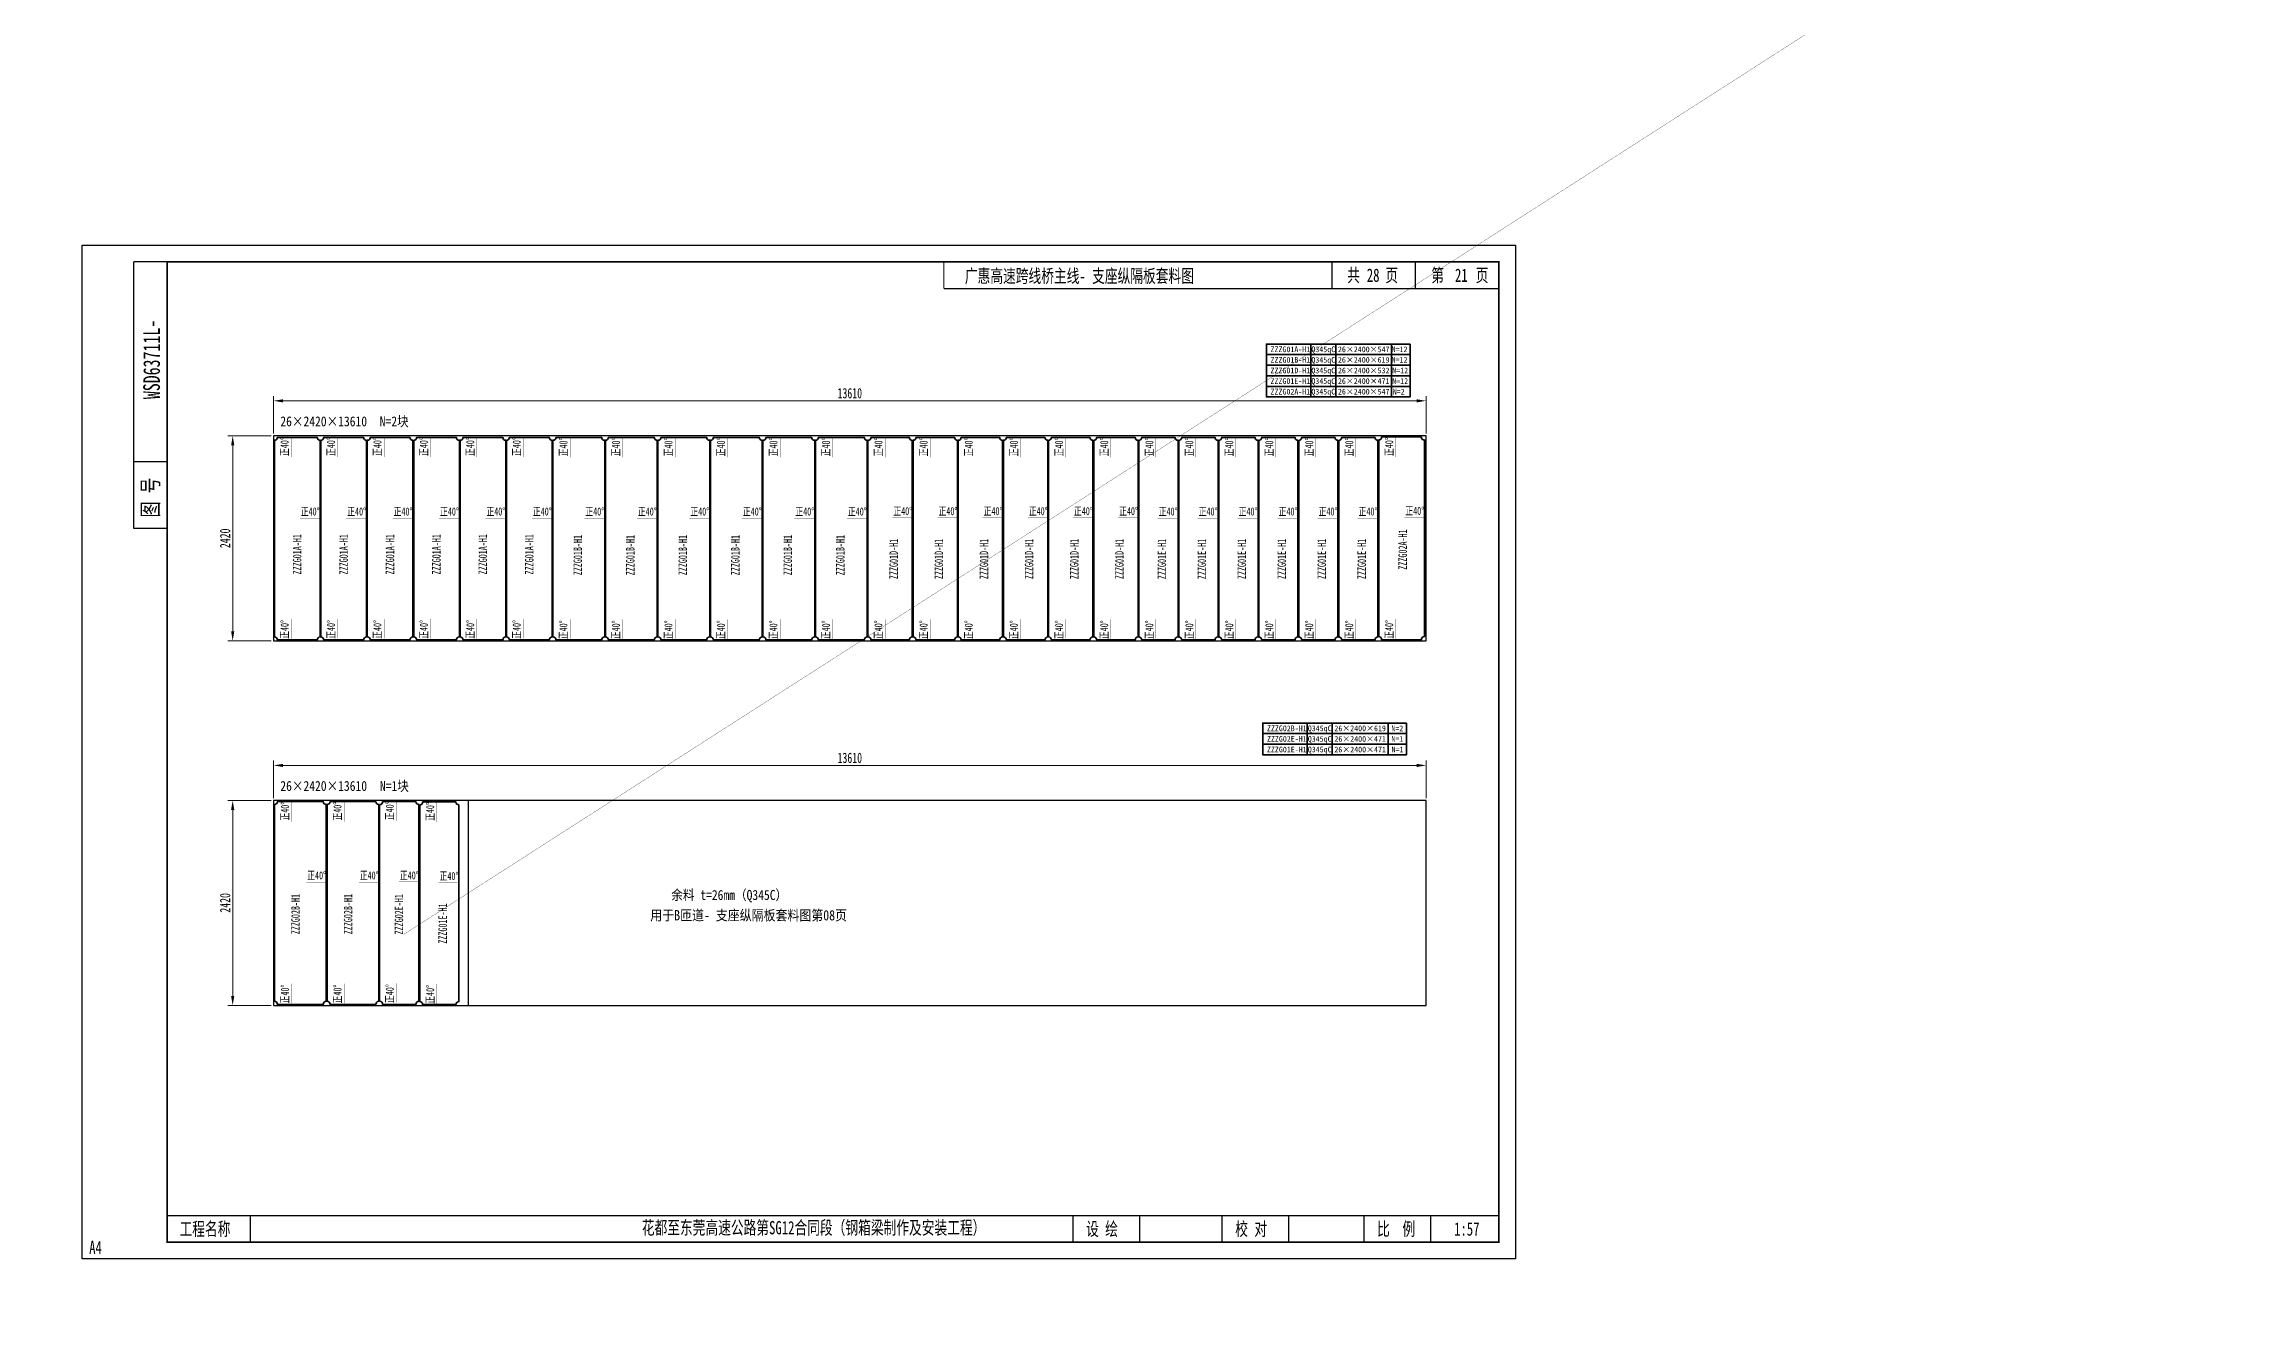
# Model space of a CAD drawing. Extents: x 1629247 to 2251351, y -601856 to -65897.
# Drawn here: x 1903366 to 1929325, y -370648 to -355771 of the extents above; entities that cross this region are included whole.
import ezdxf
from ezdxf.enums import TextEntityAlignment as Align

# ---------------------------------------------------------------- set-up
doc = ezdxf.new("R2010")
doc.units = 0
doc.header["$LTSCALE"] = 2
doc.header["$MEASUREMENT"] = 0
doc.header["$PDMODE"] = 35
doc.header["$PDSIZE"] = 50
doc.layers.get('0').update_dxf_attribs({"linetype": 'CONTINUOUS'})
doc.layers.get('Defpoints').update_dxf_attribs({"linetype": 'CONTINUOUS'})
doc.layers.add('1图框轮廓', color=7, linetype='CONTINUOUS', lineweight=35)
doc.layers.add('标注层', color=3, linetype='CONTINUOUS', lineweight=13)
doc.layers.add('A3', color=7, linetype='CONTINUOUS')
doc.styles.add('仿宋', font='仿宋_GB2312_1.ttf', dxfattribs={"width": 0.7})
doc.dimstyles.new('标准标注样式-45', dxfattribs={"dimscale": 45, "dimtxt": 2.7, "dimasz": 2.5, "dimexe": 1.25, "dimexo": 0.625, "dimtad": 1, "dimdec": 0, "dimdsep": 46, "dimtxsty": '仿宋', "dimcen": 2.5, "dimclrd": 3, "dimclre": 3, "dimclrt": 4, "dimazin": 0, "dimtfac": 1, "dimtdec": 0, "dimtmove": 0, "dimatfit": 3, "dimfxl": 1.25, "dimlwd": 13, "dimlwe": 13, "dimarcsym": 0})

# ---------------------------------------------------------------- blocks, each defined once
blk = doc.blocks.new('tukuangA4-')
at = {"layer": 'A3'}
for p, q in [((537, 7565), (537, 10327)), ((882, 10327), (537, 10327)), ((12951, 10051), (12951, 10327)), ((13814, 10051), (13814, 10327)), ((882, 8256), (537, 8256)), ((882, 7565), (537, 7565)), ((1745, 173), (1745, 449)), ((10266, 173), (10266, 449)), ((10957, 173), (10957, 449)), ((11811, 173), (11811, 449)), ((12502, 173), (12502, 449)), ((13280, 173), (13280, 449)), ((13971, 173), (13971, 449))]:
    blk.add_line(p, q, dxfattribs=at)
blk.add_lwpolyline([(14850, 10500), (14850, 0), (0, 0), (0, 10500)], close=True, dxfattribs=at)
for points, const_width in [([(882, 10327), (14677, 10327), (14677, 173), (882, 173), (882, 10327)], 17.3), ([(8927, 10051), (8927, 10327)], 13.8), ([(8927, 10051), (14677, 10051)], 13.8), ([(882, 449), (14677, 449)], 13.8)]:
    blk.add_lwpolyline(points, dxfattribs=dict(at, const_width=const_width))
at = {"layer": 'A3', "color": 7, "linetype": 'Continuous', "style": '仿宋', "width": 0.7}
for s, p in [('共    页', (13106, 10120)), ('第     页', (13977, 10120)), ('工程名称', (1009, 242)), ('花都至东莞高速公路第SG12合同段（钢箱梁制作及安装工程）', (5798, 255)), ('设 绘', (10401, 242)), ('校 对', (11946, 242)), ('比  例', (13415, 242))]:
    blk.add_text(s, height=138.1, dxfattribs=at).set_placement(p)
blk.add_text('WSD63711L-', height=172.6, rotation=90, dxfattribs=at).set_placement((806, 9316), align=Align.CENTER)
blk.add_text('图 号', height=172.6, rotation=90, dxfattribs=at).set_placement((793, 7681))
blk.add_text('A4', height=138.1, dxfattribs=at).set_placement((139, 50), align=Align.CENTER)
blk = doc.blocks.new('*D192')
at = {"color": 3, "lineweight": 13, "ltscale": 3}
for p, q in [((1906078, -360369), (1906078, -359928)), ((1919688, -360369), (1919688, -359928))]:
    blk.add_line(p, q, dxfattribs=at)
at = {"color": 3, "linetype": 'ByBlock', "lineweight": 13, "ltscale": 3}
blk.add_line((1919576, -359984), (1906191, -359984), dxfattribs=at)
at = {"color": 3, "ltscale": 3}
for points in [[(1906191, -359966), (1906191, -360003), (1906078, -359984)], [(1919576, -359966), (1919576, -360003), (1919688, -359984)]]:
    blk.add_solid(points, dxfattribs=at)
at = {"layer": 'Defpoints', "color": 0, "ltscale": 3}
for p in [(1906078, -359984), (1906078, -360398), (1919688, -360398)]:
    blk.add_point(p, dxfattribs=at)
at = {"color": 4, "ltscale": 3, "insert": (1912883, -359895), "char_height": 121.5, "attachment_point": 5, "style": '仿宋'}
blk.add_mtext('13610', dxfattribs=at)
blk = doc.blocks.new('*D193')
at = {"color": 3, "lineweight": 13, "ltscale": 3}
for p, q in [((1906050, -360398), (1905539, -360398)), ((1906050, -362818), (1905539, -362818))]:
    blk.add_line(p, q, dxfattribs=at)
at = {"color": 3, "linetype": 'ByBlock', "lineweight": 13, "ltscale": 3}
blk.add_line((1905595, -360510), (1905595, -362705), dxfattribs=at)
at = {"color": 3, "ltscale": 3}
for points in [[(1905576, -360510), (1905614, -360510), (1905595, -360398)], [(1905576, -362705), (1905614, -362705), (1905595, -362818)]]:
    blk.add_solid(points, dxfattribs=at)
at = {"layer": 'Defpoints', "color": 0, "ltscale": 3}
for p in [(1906078, -360398), (1905595, -362818), (1906078, -362818)]:
    blk.add_point(p, dxfattribs=at)
at = {"color": 4, "ltscale": 3, "insert": (1905506, -361608), "char_height": 121.5, "attachment_point": 5, "rotation": 90, "style": '仿宋'}
blk.add_mtext('2420', dxfattribs=at)
blk = doc.blocks.new('*D194')
at = {"color": 3, "lineweight": 13, "ltscale": 3}
for p, q in [((1906078, -364674), (1906078, -364233)), ((1919688, -364674), (1919688, -364233))]:
    blk.add_line(p, q, dxfattribs=at)
at = {"color": 3, "linetype": 'ByBlock', "lineweight": 13, "ltscale": 3}
blk.add_line((1919576, -364289), (1906191, -364289), dxfattribs=at)
at = {"color": 3, "ltscale": 3}
for points in [[(1906191, -364270), (1906191, -364308), (1906078, -364289)], [(1919576, -364270), (1919576, -364308), (1919688, -364289)]]:
    blk.add_solid(points, dxfattribs=at)
at = {"layer": 'Defpoints', "color": 0, "ltscale": 3}
for p in [(1906078, -364289), (1906078, -364702), (1919688, -364702)]:
    blk.add_point(p, dxfattribs=at)
at = {"color": 4, "ltscale": 3, "insert": (1912883, -364200), "char_height": 121.5, "attachment_point": 5, "style": '仿宋'}
blk.add_mtext('13610', dxfattribs=at)
blk = doc.blocks.new('*D195')
at = {"color": 3, "lineweight": 13, "ltscale": 3}
for p, q in [((1906050, -364702), (1905539, -364702)), ((1906050, -367122), (1905539, -367122))]:
    blk.add_line(p, q, dxfattribs=at)
at = {"color": 3, "linetype": 'ByBlock', "lineweight": 13, "ltscale": 3}
blk.add_line((1905595, -364815), (1905595, -367010), dxfattribs=at)
at = {"color": 3, "ltscale": 3}
for points in [[(1905576, -364815), (1905614, -364815), (1905595, -364702)], [(1905576, -367010), (1905614, -367010), (1905595, -367122)]]:
    blk.add_solid(points, dxfattribs=at)
at = {"layer": 'Defpoints', "color": 0, "ltscale": 3}
for p in [(1906078, -364702), (1905595, -367122), (1906078, -367122)]:
    blk.add_point(p, dxfattribs=at)
at = {"color": 4, "ltscale": 3, "insert": (1905506, -365912), "char_height": 121.5, "attachment_point": 5, "rotation": 90, "style": '仿宋'}
blk.add_mtext('2420', dxfattribs=at)

msp = doc.modelspace()

# ---------------------------------------------------------------- linework, layer by layer
at = {"color": 8, "ltscale": 3, "const_width": 3}
msp.add_lwpolyline([(1907608.1, -366288.8), (1975235.2, -322884.8), (1884585.6, -446157.3)], dxfattribs=at)
at = {"color": 8, "ltscale": 3}
for points in [[(1906078.2, -362817.5), (1919688.2, -362817.5), (1919688.2, -360397.5), (1906078.2, -360397.5)], [(1906078.2, -367122), (1919688.2, -367122), (1919688.2, -364702), (1906078.2, -364702)], [(1908377.6, -367122), (1919688.2, -367122), (1919688.2, -364702), (1908377.6, -364702)]]:
    msp.add_lwpolyline(points, close=True, dxfattribs=at)
at = {"layer": '1图框轮廓', "color": 30, "ltscale": 3}
for p, q in [((1918326.2, -359438.6), (1918326.2, -359313.6)), ((1918326.2, -359563.6), (1918326.2, -359438.6)), ((1918623.2, -359438.6), (1918623.2, -359313.6)), ((1918623.2, -359563.6), (1918623.2, -359438.6)), ((1919281.7, -359438.6), (1919281.7, -359313.6)), ((1919281.7, -359563.6), (1919281.7, -359438.6)), ((1918326.2, -359688.6), (1918326.2, -359563.6)), ((1918326.2, -359813.6), (1918326.2, -359688.6)), ((1918623.2, -359688.6), (1918623.2, -359563.6)), ((1918623.2, -359813.6), (1918623.2, -359688.6)), ((1919281.7, -359688.6), (1919281.7, -359563.6)), ((1919281.7, -359813.6), (1919281.7, -359688.6)), ((1918326.2, -359938.6), (1918326.2, -359813.6)), ((1918623.2, -359938.6), (1918623.2, -359813.6)), ((1919281.7, -359938.6), (1919281.7, -359813.6)), ((1918283.9, -363913.6), (1918283.9, -363788.6)), ((1918283.9, -364038.6), (1918283.9, -363913.6)), ((1918580.9, -363913.6), (1918580.9, -363788.6)), ((1918580.9, -364038.6), (1918580.9, -363913.6)), ((1919239.4, -363913.6), (1919239.4, -363788.6)), ((1919239.4, -364038.6), (1919239.4, -363913.6)), ((1918283.9, -364163.6), (1918283.9, -364038.6)), ((1918580.9, -364163.6), (1918580.9, -364038.6)), ((1919239.4, -364163.6), (1919239.4, -364038.6))]:
    msp.add_line(p, q, dxfattribs=at)
for points in [[(1919498.9, -359313.6), (1917802.7, -359313.6), (1917802.7, -359438.6), (1919498.9, -359438.6)], [(1919498.9, -359438.6), (1917802.7, -359438.6), (1917802.7, -359563.6), (1919498.9, -359563.6)], [(1919498.9, -359563.6), (1917802.7, -359563.6), (1917802.7, -359688.6), (1919498.9, -359688.6)], [(1919498.9, -359688.6), (1917802.7, -359688.6), (1917802.7, -359813.6), (1919498.9, -359813.6)], [(1919498.9, -359813.6), (1917802.7, -359813.6), (1917802.7, -359938.6), (1919498.9, -359938.6)], [(1919456.5, -363788.6), (1917760.4, -363788.6), (1917760.4, -363913.6), (1919456.5, -363913.6)], [(1919456.5, -363913.6), (1917760.4, -363913.6), (1917760.4, -364038.6), (1919456.5, -364038.6)], [(1919456.5, -364038.6), (1917760.4, -364038.6), (1917760.4, -364163.6), (1919456.5, -364163.6)]]:
    msp.add_lwpolyline(points, close=True, dxfattribs=at)
at = {"layer": '1图框轮廓', "color": 1, "ltscale": 3}
for points in [[(1906627.3, -360450.5, -0.4142136), (1906592.3, -360415.5), (1906123.2, -360415.5, -0.4142136), (1906088.2, -360450.5), (1906088.2, -362772.5, -0.4142136), (1906123.2, -362807.5), (1906592.3, -362807.5, -0.4142136), (1906627.3, -362772.5)], [(1907175.5, -360450.5, -0.4142136), (1907140.5, -360415.5), (1906671.3, -360415.5, -0.4142136), (1906636.3, -360450.5), (1906636.3, -362772.5, -0.4142136), (1906671.3, -362807.5), (1907140.5, -362807.5, -0.4142136), (1907175.5, -362772.5)], [(1907723.6, -360450.5, -0.4142136), (1907688.6, -360415.5), (1907219.5, -360415.5, -0.4142136), (1907184.5, -360450.5), (1907184.5, -362772.5, -0.4142136), (1907219.5, -362807.5), (1907688.6, -362807.5, -0.4142136), (1907723.6, -362772.5)], [(1908271.8, -360450.5, -0.4142136), (1908236.8, -360415.5), (1907767.6, -360415.5, -0.4142136), (1907732.6, -360450.5), (1907732.6, -362772.5, -0.4142136), (1907767.6, -362807.5), (1908236.8, -362807.5, -0.4142136), (1908271.8, -362772.5)], [(1908819.9, -360450.5, -0.4142136), (1908784.9, -360415.5), (1908315.8, -360415.5, -0.4142136), (1908280.8, -360450.5), (1908280.8, -362772.5, -0.4142136), (1908315.8, -362807.5), (1908784.9, -362807.5, -0.4142136), (1908819.9, -362772.5)], [(1909368.1, -360450.5, -0.4142136), (1909333.1, -360415.5), (1908863.9, -360415.5, -0.4142136), (1908828.9, -360450.5), (1908828.9, -362772.5, -0.4142136), (1908863.9, -362807.5), (1909333.1, -362807.5, -0.4142136), (1909368.1, -362772.5)], [(1909988.1, -360450.5, -0.4142136), (1909953.1, -360415.5), (1909412.1, -360415.5, -0.4142136), (1909377.1, -360450.5), (1909377.1, -362772.5, -0.4142136), (1909412.1, -362807.5), (1909953.1, -362807.5, -0.4142136), (1909988.1, -362772.5)], [(1910608.1, -360450.5, -0.4142136), (1910573.1, -360415.5), (1910032.1, -360415.5, -0.4142136), (1909997.1, -360450.5), (1909997.1, -362772.5, -0.4142136), (1910032.1, -362807.5), (1910573.1, -362807.5, -0.4142136), (1910608.1, -362772.5)], [(1911228.1, -360450.5, -0.4142136), (1911193.1, -360415.5), (1910652.1, -360415.5, -0.4142136), (1910617.1, -360450.5), (1910617.1, -362772.5, -0.4142136), (1910652.1, -362807.5), (1911193.1, -362807.5, -0.4142136), (1911228.1, -362772.5)], [(1911848.2, -360450.5, -0.4142136), (1911813.2, -360415.5), (1911272.1, -360415.5, -0.4142136), (1911237.1, -360450.5), (1911237.1, -362772.5, -0.4142136), (1911272.1, -362807.5), (1911813.2, -362807.5, -0.4142136), (1911848.2, -362772.5)], [(1912468.2, -360450.5, -0.4142136), (1912433.2, -360415.5), (1911892.2, -360415.5, -0.4142136), (1911857.2, -360450.5), (1911857.2, -362772.5, -0.4142136), (1911892.2, -362807.5), (1912433.2, -362807.5, -0.4142136), (1912468.2, -362772.5)], [(1913088.2, -360450.5, -0.4142136), (1913053.2, -360415.5), (1912512.2, -360415.5, -0.4142136), (1912477.2, -360450.5), (1912477.2, -362772.5, -0.4142136), (1912512.2, -362807.5), (1913053.2, -362807.5, -0.4142136), (1913088.2, -362772.5)], [(1913621.4, -360450.5, -0.4142136), (1913586.4, -360415.5), (1913132.2, -360415.5, -0.4142136), (1913097.2, -360450.5), (1913097.2, -362772.5, -0.4142136), (1913132.2, -362807.5), (1913586.4, -362807.5, -0.4142136), (1913621.4, -362772.5)], [(1914154.6, -360450.5, -0.4142136), (1914119.6, -360415.5), (1913665.4, -360415.5, -0.4142136), (1913630.4, -360450.5), (1913630.4, -362772.5, -0.4142136), (1913665.4, -362807.5), (1914119.6, -362807.5, -0.4142136), (1914154.6, -362772.5)], [(1914687.9, -360450.5, -0.4142136), (1914652.9, -360415.5), (1914198.6, -360415.5, -0.4142136), (1914163.6, -360450.5), (1914163.6, -362772.5, -0.4142136), (1914198.6, -362807.5), (1914652.9, -362807.5, -0.4142136), (1914687.9, -362772.5)], [(1915221.1, -360450.5, -0.4142136), (1915186.1, -360415.5), (1914731.9, -360415.5, -0.4142136), (1914696.9, -360450.5), (1914696.9, -362772.5, -0.4142136), (1914731.9, -362807.5), (1915186.1, -362807.5, -0.4142136), (1915221.1, -362772.5)], [(1915754.3, -360450.5, -0.4142136), (1915719.3, -360415.5), (1915265.1, -360415.5, -0.4142136), (1915230.1, -360450.5), (1915230.1, -362772.5, -0.4142136), (1915265.1, -362807.5), (1915719.3, -362807.5, -0.4142136), (1915754.3, -362772.5)], [(1916287.5, -360450.5, -0.4142136), (1916252.5, -360415.5), (1915798.3, -360415.5, -0.4142136), (1915763.3, -360450.5), (1915763.3, -362772.5, -0.4142136), (1915798.3, -362807.5), (1916252.5, -362807.5, -0.4142136), (1916287.5, -362772.5)], [(1916759.6, -360450.5, -0.4142136), (1916724.6, -360415.5), (1916331.5, -360415.5), (1916331.5, -360416.1, -0.4142136), (1916296.5, -360451.1), (1916296.5, -362773.1, -0.4095572), (1916331.5, -362807.5), (1916724.6, -362807.5, -0.4142136), (1916759.6, -362772.5)], [(1917231.7, -360450.5, -0.4142136), (1917196.7, -360415.5), (1916803.6, -360415.5), (1916803.6, -360416.1, -0.4142136), (1916768.6, -360451.1), (1916768.6, -362773.1, -0.4095572), (1916803.6, -362807.5), (1917196.7, -362807.5, -0.4142136), (1917231.7, -362772.5)], [(1917703.8, -360450.5, -0.4142136), (1917668.8, -360415.5), (1917275.7, -360415.5), (1917275.7, -360416.1, -0.4142136), (1917240.7, -360451.1), (1917240.7, -362773.1, -0.4095572), (1917275.7, -362807.5), (1917668.8, -362807.5, -0.4142136), (1917703.8, -362772.5)], [(1918176, -360450.5, -0.4142136), (1918141, -360415.5), (1917747.8, -360415.5), (1917747.8, -360416.1, -0.4142136), (1917712.8, -360451.1), (1917712.8, -362773.1, -0.4095572), (1917747.8, -362807.5), (1918141, -362807.5, -0.4142136), (1918176, -362772.5)], [(1918648.1, -360450.5, -0.4142136), (1918613.1, -360415.5), (1918220, -360415.5), (1918220, -360416.1, -0.4142136), (1918185, -360451.1), (1918185, -362773.1, -0.4095572), (1918219.9, -362807.5), (1918613.1, -362807.5, -0.4142136), (1918648.1, -362772.5)], [(1919120.2, -360450.5, -0.4142136), (1919085.2, -360415.5), (1918692.1, -360415.5), (1918692.1, -360416.1, -0.4142136), (1918657.1, -360451.1), (1918657.1, -362773.1, -0.4095572), (1918692.1, -362807.5), (1919085.2, -362807.5, -0.4142136), (1919120.2, -362772.5)], [(1919668.3, -360446.5, -0.4142136), (1919633.3, -360411.5), (1919164.2, -360411.5, -0.4142136), (1919129.2, -360446.5), (1919129.2, -362768.5, -0.4142136), (1919164.2, -362803.5), (1919164.2, -362807.5), (1919633.3, -362807.5), (1919633.3, -362803.5, -0.4142136), (1919668.3, -362768.5)], [(1906699.2, -364751, -0.4142136), (1906664.2, -364716), (1906123.2, -364716, -0.4142136), (1906088.2, -364751), (1906088.2, -367073, -0.4142136), (1906123.2, -367108), (1906123.2, -367112), (1906664.2, -367112), (1906664.2, -367108, -0.4142136), (1906699.2, -367073)], [(1907320.2, -364751, -0.4142136), (1907285.2, -364716), (1906744.2, -364716, -0.4142136), (1906709.2, -364751), (1906709.2, -367073, -0.4142136), (1906744.2, -367108), (1906744.2, -367112), (1907285.2, -367112), (1907285.2, -367108, -0.4142136), (1907320.2, -367073)], [(1907793.3, -364751, -0.4142136), (1907758.3, -364716), (1907365.2, -364716), (1907365.2, -364716.6, -0.4142136), (1907330.2, -364751.6), (1907330.2, -367073.6, -0.4142136), (1907365.2, -367108.6), (1907365.2, -367112), (1907758.3, -367112), (1907758.3, -367108, -0.4142136), (1907793.3, -367073)], [(1908266.5, -364755, -0.4142136), (1908231.5, -364720), (1907838.3, -364720), (1907838.3, -364720.6, -0.4142136), (1907803.3, -364755.6), (1907803.3, -367077.6, -0.4095572), (1907838.3, -367112), (1908231.5, -367112, -0.4142136), (1908266.5, -367077)]]:
    msp.add_lwpolyline(points, format="xyb", close=True, dxfattribs=at)
at = {"layer": '标注层', "color": 42}
for points in [[(1906286, -360412.6, 0, 19.4, 0), (1906286, -360470.8, 3.89, 3.89, 0), (1906286, -360647, 3.89, 3.89, 0)], [(1906834.1, -360412.6, 0, 19.4, 0), (1906834.1, -360470.8, 3.89, 3.89, 0), (1906834.1, -360647, 3.89, 3.89, 0)], [(1907382.3, -360412.6, 0, 19.4, 0), (1907382.3, -360470.8, 3.89, 3.89, 0), (1907382.3, -360647, 3.89, 3.89, 0)], [(1907930.4, -360412.6, 0, 19.4, 0), (1907930.4, -360470.8, 3.89, 3.89, 0), (1907930.4, -360647, 3.89, 3.89, 0)], [(1908478.6, -360412.6, 0, 19.4, 0), (1908478.6, -360470.8, 3.89, 3.89, 0), (1908478.6, -360647, 3.89, 3.89, 0)], [(1909026.7, -360412.6, 0, 19.4, 0), (1909026.7, -360470.8, 3.89, 3.89, 0), (1909026.7, -360647, 3.89, 3.89, 0)], [(1909578.9, -360416.6, 0, 19.4, 0), (1909578.9, -360474.8, 3.89, 3.89, 0), (1909578.9, -360651, 3.89, 3.89, 0)], [(1910198.9, -360416.6, 0, 19.4, 0), (1910198.9, -360474.8, 3.89, 3.89, 0), (1910198.9, -360651, 3.89, 3.89, 0)], [(1910819, -360416.6, 0, 19.4, 0), (1910819, -360474.8, 3.89, 3.89, 0), (1910819, -360651, 3.89, 3.89, 0)], [(1911439, -360416.6, 0, 19.4, 0), (1911439, -360474.8, 3.89, 3.89, 0), (1911439, -360651, 3.89, 3.89, 0)], [(1912059, -360416.6, 0, 19.4, 0), (1912059, -360474.8, 3.89, 3.89, 0), (1912059, -360651, 3.89, 3.89, 0)], [(1912679, -360416.6, 0, 19.4, 0), (1912679, -360474.8, 3.89, 3.89, 0), (1912679, -360651, 3.89, 3.89, 0)], [(1913299.1, -360416, 0, 19.4, 0), (1913299.1, -360474.2, 3.89, 3.89, 0), (1913299.1, -360650.4, 3.89, 3.89, 0)], [(1913832.3, -360416, 0, 19.4, 0), (1913832.3, -360474.2, 3.89, 3.89, 0), (1913832.3, -360650.4, 3.89, 3.89, 0)], [(1914365.5, -360416, 0, 19.4, 0), (1914365.5, -360474.2, 3.89, 3.89, 0), (1914365.5, -360650.4, 3.89, 3.89, 0)], [(1914898.7, -360416, 0, 19.4, 0), (1914898.7, -360474.2, 3.89, 3.89, 0), (1914898.7, -360650.4, 3.89, 3.89, 0)], [(1915431.9, -360416, 0, 19.4, 0), (1915431.9, -360474.2, 3.89, 3.89, 0), (1915431.9, -360650.4, 3.89, 3.89, 0)], [(1915965.1, -360416, 0, 19.4, 0), (1915965.1, -360474.2, 3.89, 3.89, 0), (1915965.1, -360650.4, 3.89, 3.89, 0)], [(1916498.3, -360416.6, 0, 19.4, 0), (1916498.3, -360474.8, 3.89, 3.89, 0), (1916498.3, -360651, 3.89, 3.89, 0)], [(1916970.4, -360416.6, 0, 19.4, 0), (1916970.4, -360474.8, 3.89, 3.89, 0), (1916970.4, -360651, 3.89, 3.89, 0)], [(1917442.6, -360416.6, 0, 19.4, 0), (1917442.6, -360474.8, 3.89, 3.89, 0), (1917442.6, -360651, 3.89, 3.89, 0)], [(1917914.7, -360416.6, 0, 19.4, 0), (1917914.7, -360474.8, 3.89, 3.89, 0), (1917914.7, -360651, 3.89, 3.89, 0)], [(1918386.8, -360416.6, 0, 19.4, 0), (1918386.8, -360474.8, 3.89, 3.89, 0), (1918386.8, -360651, 3.89, 3.89, 0)], [(1918858.9, -360416.6, 0, 19.4, 0), (1918858.9, -360474.8, 3.89, 3.89, 0), (1918858.9, -360651, 3.89, 3.89, 0)], [(1919331, -360412.6, 0, 19.4, 0), (1919331, -360470.8, 3.89, 3.89, 0), (1919331, -360647, 3.89, 3.89, 0)], [(1906622.4, -361369.4, 0, 19.4, 0), (1906564.2, -361369.4, 3.89, 3.89, 0), (1906388, -361369.4, 3.89, 3.89, 0)], [(1907170.6, -361369.4, 0, 19.4, 0), (1907112.4, -361369.4, 3.89, 3.89, 0), (1906936.2, -361369.4, 3.89, 3.89, 0)], [(1907718.7, -361369.4, 0, 19.4, 0), (1907660.5, -361369.4, 3.89, 3.89, 0), (1907484.3, -361369.4, 3.89, 3.89, 0)], [(1908266.9, -361369.4, 0, 19.4, 0), (1908208.7, -361369.4, 3.89, 3.89, 0), (1908032.5, -361369.4, 3.89, 3.89, 0)], [(1908815, -361369.4, 0, 19.4, 0), (1908756.8, -361369.4, 3.89, 3.89, 0), (1908580.6, -361369.4, 3.89, 3.89, 0)], [(1909363.2, -361369.4, 0, 19.4, 0), (1909305, -361369.4, 3.89, 3.89, 0), (1909128.8, -361369.4, 3.89, 3.89, 0)], [(1909983.2, -361369.4, 0, 19.4, 0), (1909925, -361369.4, 3.89, 3.89, 0), (1909748.8, -361369.4, 3.89, 3.89, 0)], [(1910603.2, -361369.4, 0, 19.4, 0), (1910545, -361369.4, 3.89, 3.89, 0), (1910368.8, -361369.4, 3.89, 3.89, 0)], [(1911223.2, -361369.4, 0, 19.4, 0), (1911165.1, -361369.4, 3.89, 3.89, 0), (1910988.8, -361369.4, 3.89, 3.89, 0)], [(1911843.3, -361369.4, 0, 19.4, 0), (1911785.1, -361369.4, 3.89, 3.89, 0), (1911608.9, -361369.4, 3.89, 3.89, 0)], [(1912463.3, -361369.4, 0, 19.4, 0), (1912405.1, -361369.4, 3.89, 3.89, 0), (1912228.9, -361369.4, 3.89, 3.89, 0)], [(1913083.3, -361369.4, 0, 19.4, 0), (1913025.2, -361369.4, 3.89, 3.89, 0), (1912848.9, -361369.4, 3.89, 3.89, 0)], [(1913620.5, -361364.9, 0, 19.4, 0), (1913562.4, -361364.9, 3.89, 3.89, 0), (1913386.1, -361364.9, 3.89, 3.89, 0)], [(1914153.8, -361364.9, 0, 19.4, 0), (1914095.6, -361364.9, 3.89, 3.89, 0), (1913919.4, -361364.9, 3.89, 3.89, 0)], [(1914687, -361364.9, 0, 19.4, 0), (1914628.8, -361364.9, 3.89, 3.89, 0), (1914452.6, -361364.9, 3.89, 3.89, 0)], [(1915220.2, -361364.9, 0, 19.4, 0), (1915162, -361364.9, 3.89, 3.89, 0), (1914985.8, -361364.9, 3.89, 3.89, 0)], [(1915753.4, -361364.9, 0, 19.4, 0), (1915695.2, -361364.9, 3.89, 3.89, 0), (1915519, -361364.9, 3.89, 3.89, 0)], [(1916286.6, -361364.9, 0, 19.4, 0), (1916228.4, -361364.9, 3.89, 3.89, 0), (1916052.2, -361364.9, 3.89, 3.89, 0)], [(1916754.7, -361368.9, 0, 19.4, 0), (1916696.5, -361368.9, 3.89, 3.89, 0), (1916520.3, -361368.9, 3.89, 3.89, 0)], [(1917226.8, -361368.9, 0, 19.4, 0), (1917168.6, -361368.9, 3.89, 3.89, 0), (1916992.4, -361368.9, 3.89, 3.89, 0)], [(1917698.9, -361368.9, 0, 19.4, 0), (1917640.8, -361368.9, 3.89, 3.89, 0), (1917464.5, -361368.9, 3.89, 3.89, 0)], [(1918171.1, -361368.9, 0, 19.4, 0), (1918112.9, -361368.9, 3.89, 3.89, 0), (1917936.7, -361368.9, 3.89, 3.89, 0)], [(1918643.2, -361368.9, 0, 19.4, 0), (1918585, -361368.9, 3.89, 3.89, 0), (1918408.8, -361368.9, 3.89, 3.89, 0)], [(1919115.3, -361368.9, 0, 19.4, 0), (1919057.1, -361368.9, 3.89, 3.89, 0), (1918880.9, -361368.9, 3.89, 3.89, 0)], [(1919667.4, -361361.4, 0, 19.4, 0), (1919609.3, -361361.4, 3.89, 3.89, 0), (1919433, -361361.4, 3.89, 3.89, 0)], [(1906286, -362796.4, 0, 19.4, 0), (1906286, -362738.2, 3.89, 3.89, 0), (1906286, -362562, 3.89, 3.89, 0)], [(1906834.1, -362796.4, 0, 19.4, 0), (1906834.1, -362738.2, 3.89, 3.89, 0), (1906834.1, -362562, 3.89, 3.89, 0)], [(1907382.3, -362796.4, 0, 19.4, 0), (1907382.3, -362738.2, 3.89, 3.89, 0), (1907382.3, -362562, 3.89, 3.89, 0)], [(1907930.4, -362796.4, 0, 19.4, 0), (1907930.4, -362738.2, 3.89, 3.89, 0), (1907930.4, -362562, 3.89, 3.89, 0)], [(1908478.6, -362796.4, 0, 19.4, 0), (1908478.6, -362738.2, 3.89, 3.89, 0), (1908478.6, -362562, 3.89, 3.89, 0)], [(1909026.7, -362796.4, 0, 19.4, 0), (1909026.7, -362738.2, 3.89, 3.89, 0), (1909026.7, -362562, 3.89, 3.89, 0)], [(1909578.9, -362800.4, 0, 19.4, 0), (1909578.9, -362742.2, 3.89, 3.89, 0), (1909578.9, -362566, 3.89, 3.89, 0)], [(1910198.9, -362800.4, 0, 19.4, 0), (1910198.9, -362742.2, 3.89, 3.89, 0), (1910198.9, -362566, 3.89, 3.89, 0)], [(1910819, -362800.4, 0, 19.4, 0), (1910819, -362742.2, 3.89, 3.89, 0), (1910819, -362566, 3.89, 3.89, 0)], [(1911439, -362800.4, 0, 19.4, 0), (1911439, -362742.2, 3.89, 3.89, 0), (1911439, -362566, 3.89, 3.89, 0)], [(1912059, -362800.4, 0, 19.4, 0), (1912059, -362742.2, 3.89, 3.89, 0), (1912059, -362566, 3.89, 3.89, 0)], [(1912679, -362800.4, 0, 19.4, 0), (1912679, -362742.2, 3.89, 3.89, 0), (1912679, -362566, 3.89, 3.89, 0)], [(1913299.1, -362799.8, 0, 19.4, 0), (1913299.1, -362741.7, 3.89, 3.89, 0), (1913299.1, -362565.4, 3.89, 3.89, 0)], [(1913832.3, -362799.8, 0, 19.4, 0), (1913832.3, -362741.7, 3.89, 3.89, 0), (1913832.3, -362565.4, 3.89, 3.89, 0)], [(1914365.5, -362799.8, 0, 19.4, 0), (1914365.5, -362741.7, 3.89, 3.89, 0), (1914365.5, -362565.4, 3.89, 3.89, 0)], [(1914898.7, -362799.8, 0, 19.4, 0), (1914898.7, -362741.7, 3.89, 3.89, 0), (1914898.7, -362565.4, 3.89, 3.89, 0)], [(1915431.9, -362799.8, 0, 19.4, 0), (1915431.9, -362741.7, 3.89, 3.89, 0), (1915431.9, -362565.4, 3.89, 3.89, 0)], [(1915965.1, -362799.8, 0, 19.4, 0), (1915965.1, -362741.7, 3.89, 3.89, 0), (1915965.1, -362565.4, 3.89, 3.89, 0)], [(1916498.3, -362800.4, 0, 19.4, 0), (1916498.3, -362742.2, 3.89, 3.89, 0), (1916498.3, -362566, 3.89, 3.89, 0)], [(1916970.4, -362800.4, 0, 19.4, 0), (1916970.4, -362742.2, 3.89, 3.89, 0), (1916970.4, -362566, 3.89, 3.89, 0)], [(1917442.6, -362800.4, 0, 19.4, 0), (1917442.6, -362742.2, 3.89, 3.89, 0), (1917442.6, -362566, 3.89, 3.89, 0)], [(1917914.7, -362800.4, 0, 19.4, 0), (1917914.7, -362742.2, 3.89, 3.89, 0), (1917914.7, -362566, 3.89, 3.89, 0)], [(1918386.8, -362800.4, 0, 19.4, 0), (1918386.8, -362742.2, 3.89, 3.89, 0), (1918386.8, -362566, 3.89, 3.89, 0)], [(1918858.9, -362800.4, 0, 19.4, 0), (1918858.9, -362742.2, 3.89, 3.89, 0), (1918858.9, -362566, 3.89, 3.89, 0)], [(1919331, -362796.4, 0, 19.4, 0), (1919331, -362738.2, 3.89, 3.89, 0), (1919331, -362562, 3.89, 3.89, 0)], [(1906290, -364717, 0, 19.4, 0), (1906290, -364775.2, 3.89, 3.89, 0), (1906290, -364951.5, 3.89, 3.89, 0)], [(1906911, -364717, 0, 19.4, 0), (1906911, -364775.2, 3.89, 3.89, 0), (1906911, -364951.5, 3.89, 3.89, 0)], [(1907528.1, -364712.5, 0, 19.4, 0), (1907528.1, -364770.7, 3.89, 3.89, 0), (1907528.1, -364946.9, 3.89, 3.89, 0)], [(1908005.2, -364721, 0, 19.4, 0), (1908005.2, -364779.2, 3.89, 3.89, 0), (1908005.2, -364955.5, 3.89, 3.89, 0)], [(1906698.3, -365665.9, 0, 19.4, 0), (1906640.1, -365665.9, 3.89, 3.89, 0), (1906463.9, -365665.9, 3.89, 3.89, 0)], [(1907319.3, -365665.9, 0, 19.4, 0), (1907261.1, -365665.9, 3.89, 3.89, 0), (1907084.9, -365665.9, 3.89, 3.89, 0)], [(1907792.4, -365665.4, 0, 19.4, 0), (1907734.3, -365665.4, 3.89, 3.89, 0), (1907558, -365665.4, 3.89, 3.89, 0)], [(1908261.6, -365673.4, 0, 19.4, 0), (1908203.4, -365673.4, 3.89, 3.89, 0), (1908027.2, -365673.4, 3.89, 3.89, 0)], [(1906290, -367100.9, 0, 19.4, 0), (1906290, -367042.7, 3.89, 3.89, 0), (1906290, -366866.5, 3.89, 3.89, 0)], [(1906911, -367100.9, 0, 19.4, 0), (1906911, -367042.7, 3.89, 3.89, 0), (1906911, -366866.5, 3.89, 3.89, 0)], [(1907528.1, -367096.3, 0, 19.4, 0), (1907528.1, -367038.1, 3.89, 3.89, 0), (1907528.1, -366861.9, 3.89, 3.89, 0)], [(1908005.2, -367104.9, 0, 19.4, 0), (1908005.2, -367046.7, 3.89, 3.89, 0), (1908005.2, -366870.5, 3.89, 3.89, 0)]]:
    msp.add_lwpolyline(points, format="xyseb", dxfattribs=at)

# ---------------------------------------------------------------- block references
at = {"color": 8, "xscale": 1.139999999999418, "yscale": 1.139999999997599, "zscale": 1.14}
msp.add_blockref('tukuangA4-', (1903816.7, -370116.4), dxfattribs=at)

# ---------------------------------------------------------------- texts
at = {"color": 7, "style": '仿宋', "width": 0.85}
for s, p in [(' ZZZG01A-H1', (1917805.2, -359376.1)), (' ZZZG01B-H1', (1917805.2, -359501.1)), (' ZZZG01D-H1', (1917805.2, -359626.1)), (' ZZZG01E-H1', (1917805.2, -359751.1)), (' ZZZG02A-H1', (1917805.2, -359876.1)), (' ZZZG02B-H1', (1917762.9, -363851.1)), (' ZZZG02E-H1', (1917762.9, -363976.1)), (' ZZZG01E-H1', (1917762.9, -364101.1))]:
    msp.add_text(s, height=67.5, dxfattribs=at).set_placement(p, align=Align.MIDDLE_LEFT)
for s, p in [('Q345qC', (1918474.7, -359376.1)), ('Q345qC', (1918474.7, -359501.1)), ('26×2400×547', (1918952.4, -359376.1)), ('26×2400×619', (1918952.4, -359501.1)), ('N=12 ', (1919398.9, -359376.1)), ('N=12 ', (1919398.9, -359501.1)), ('Q345qC', (1918474.7, -359626.1)), ('Q345qC', (1918474.7, -359751.1)), ('26×2400×532', (1918952.4, -359626.1)), ('26×2400×471', (1918952.4, -359751.1)), ('N=12', (1919383.1, -359626.1)), ('N=12', (1919383.1, -359751.1)), ('Q345qC', (1918474.7, -359876.1)), ('26×2400×547', (1918952.4, -359876.1)), ('N=2 ', (1919388.8, -359876.1)), ('Q345qC', (1918432.4, -363851.1)), ('Q345qC', (1918432.4, -363976.1)), ('26×2400×619', (1918910.1, -363851.1)), ('26×2400×471', (1918910.1, -363976.1)), ('N=2', (1919348.9, -363851.1)), ('N=1', (1919348.9, -363976.1)), ('Q345qC', (1918432.4, -364101.1)), ('26×2400×471', (1918910.1, -364101.1)), ('N=1', (1919350.9, -364101.1))]:
    msp.add_text(s, height=67.5, dxfattribs=at).set_placement(p, align=Align.MIDDLE_CENTER)
for s, height, p in [('26×2420×13610', 118.125, (1906157.6, -360285.9)), ('N=2块', 118.12, (1907331.6, -360285.9)), ('N=1块', 118.12, (1907333.6, -364590.4)), ('26×2420×13610', 118.125, (1906157.6, -364590.4))]:
    msp.add_text(s, height=height, dxfattribs=at).set_placement(p)
at = {"color": 6, "style": '仿宋', "width": 0.85}
msp.add_text('余料 t=26mm（Q345C）', height=118.125, dxfattribs=at).set_placement((1910775.4, -365877.6))
at = {"color": 4, "style": '仿宋', "width": 0.85}
msp.add_text('用于B匝道- 支座纵隔板套料图第08页', height=121.5, dxfattribs=at).set_placement((1910526.8, -366058.2), align=Align.MIDDLE_LEFT)
at = {"layer": 'A3', "color": 6, "linetype": 'Continuous', "style": '仿宋', "width": 0.7}
msp.add_text('广惠高速跨线桥主线- 支座纵隔板套料图', height=157.429, dxfattribs=at).set_placement((1914241.8, -358588.9))
at = {"layer": 'A3', "color": 1, "linetype": 'Continuous', "style": '仿宋', "width": 0.7}
for s, p in [('28', (1918988.7, -358580)), ('21', (1920030, -358580))]:
    msp.add_text(s, height=157.43, dxfattribs=at).set_placement(p)
at = {"layer": 'A3', "color": 6, "linetype": 'Continuous', "style": '仿宋', "width": 0.7}
for s, p in [('ZZZG01A-H1', (1906406.1, -361796.4)), ('ZZZG01A-H1', (1906954.2, -361796.4)), ('ZZZG01A-H1', (1907502.4, -361796.4)), ('ZZZG01A-H1', (1908050.5, -361796.4)), ('ZZZG01A-H1', (1908598.7, -361796.4)), ('ZZZG01A-H1', (1909146.8, -361796.4)), ('ZZZG01B-H1', (1909720.3, -361805.9)), ('ZZZG01B-H1', (1910340.3, -361805.9)), ('ZZZG01B-H1', (1910960.4, -361805.9)), ('ZZZG01B-H1', (1911580.4, -361805.9)), ('ZZZG01B-H1', (1912200.4, -361805.9)), ('ZZZG01B-H1', (1912820.4, -361805.9)), ('ZZZG02A-H1', (1919461.7, -361740.2)), ('ZZZG01D-H1', (1913451, -361851.6)), ('ZZZG01D-H1', (1913984.2, -361851.6)), ('ZZZG01D-H1', (1914517.4, -361851.6)), ('ZZZG01D-H1', (1915050.6, -361851.6)), ('ZZZG01D-H1', (1915583.9, -361851.6)), ('ZZZG01D-H1', (1916117.1, -361851.6)), ('ZZZG01E-H1', (1916618.2, -361851.6)), ('ZZZG01E-H1', (1917090.3, -361851.6)), ('ZZZG01E-H1', (1917562.4, -361851.6)), ('ZZZG01E-H1', (1918034.5, -361851.6)), ('ZZZG01E-H1', (1918506.6, -361851.6)), ('ZZZG01E-H1', (1918978.7, -361851.6)), ('ZZZG02B-H1', (1906386.5, -366044.7)), ('ZZZG02B-H1', (1907007.6, -366044.7)), ('ZZZG02E-H1', (1907608.1, -366046.6)), ('ZZZG01E-H1', (1908125, -366156))]:
    msp.add_text(s, height=100, rotation=90, dxfattribs=at).set_placement(p, align=Align.CENTER)
at = {"layer": 'A3', "color": 7, "linetype": 'Continuous', "style": '仿宋', "width": 0.7}
msp.add_text('1:57', height=157.43, dxfattribs=at).set_placement((1920019.8, -369841.1))
at = {"layer": '标注层', "color": 42, "style": '仿宋', "width": 0.7}
for p in [(1906255, -360635.7), (1906803.1, -360635.7), (1907351.3, -360635.7), (1907899.4, -360635.7), (1908447.5, -360635.7), (1908995.7, -360635.7), (1909547.8, -360639.7), (1910167.9, -360639.7), (1910787.9, -360639.7), (1911407.9, -360639.7), (1912028, -360639.7), (1912648, -360639.7), (1913268, -360639.1), (1913801.2, -360639.1), (1914334.4, -360639.1), (1914867.7, -360639.1), (1915400.9, -360639.1), (1915934.1, -360639.1), (1916467.3, -360639.7), (1916939.4, -360639.7), (1917411.5, -360639.7), (1917883.6, -360639.7), (1918355.7, -360639.7), (1918827.9, -360639.7), (1919300, -360635.7), (1906255, -362794.6), (1906803.1, -362794.6), (1907351.3, -362794.6), (1907899.4, -362794.6), (1908447.5, -362794.6), (1908995.7, -362794.6), (1909547.8, -362798.6), (1910167.9, -362798.6), (1910787.9, -362798.6), (1911407.9, -362798.6), (1912028, -362798.6), (1912648, -362798.6), (1913268, -362798.1), (1913801.2, -362798.1), (1914334.4, -362798.1), (1914867.7, -362798.1), (1915400.9, -362798.1), (1915934.1, -362798.1), (1916467.3, -362798.6), (1916939.4, -362798.6), (1917411.5, -362798.6), (1917883.6, -362798.6), (1918355.7, -362798.6), (1918827.9, -362798.6), (1919300, -362794.6), (1906259, -364940.2), (1906880, -364940.2), (1907497, -364935.6), (1907974.1, -364944.2), (1906259, -367099.1), (1906880, -367099.1), (1907497, -367094.5), (1907974.1, -367103.1)]:
    msp.add_text('正40%%D', height=94.5, rotation=90, dxfattribs=at).set_placement(p)
for p in [(1906399.3, -361338.4), (1906947.4, -361338.4), (1907495.6, -361338.4), (1908043.7, -361338.4), (1908591.9, -361338.4), (1909140, -361338.4), (1909760.1, -361338.4), (1910380.1, -361338.4), (1911000.1, -361338.4), (1911620.2, -361338.4), (1912240.2, -361338.4), (1912860.2, -361338.4), (1913397.4, -361333.8), (1913930.6, -361333.8), (1914463.8, -361333.8), (1914997.1, -361333.8), (1915530.3, -361333.8), (1916063.5, -361333.8), (1916531.6, -361337.8), (1917003.7, -361337.8), (1917475.8, -361337.8), (1917947.9, -361337.8), (1918420.1, -361337.8), (1918892.2, -361337.8), (1919444.3, -361330.4), (1906475.2, -365634.9), (1907096.2, -365634.9), (1907569.3, -365634.3), (1908038.4, -365642.3)]:
    msp.add_text('正40%%D', height=94.5, dxfattribs=at).set_placement(p)

# ---------------------------------------------------------------- dimensions: what is measured, and where the dimension line sits
at = {"color": 8, "ltscale": 3}
for base, p1, p2, picture, middle in [((1906078.2, -359984.3), (1919688.2, -360397.5), (1906078.2, -360397.5), '*D192', (1912883.2, -359895.4)), ((1906078.2, -364288.8), (1919688.2, -364702), (1906078.2, -364702), '*D194', (1912883.2, -364199.9))]:
    dim = msp.add_linear_dim(base=base, p1=p1, p2=p2, dimstyle='标准标注样式-45', dxfattribs=at)
    dim.commit()
    dim.dimension.update_dxf_attribs({"geometry": picture, "text_midpoint": middle})
for base, p1, p2, picture, middle in [((1905595, -362817.5), (1906078.2, -360397.5), (1906078.2, -362817.5), '*D193', (1905506.1, -361607.5)), ((1905595, -367122), (1906078.2, -364702), (1906078.2, -367122), '*D195', (1905506.1, -365912))]:
    dim = msp.add_linear_dim(base=base, p1=p1, p2=p2, angle=90, dimstyle='标准标注样式-45', dxfattribs=at)
    dim.commit()
    dim.dimension.update_dxf_attribs({"geometry": picture, "text_midpoint": middle})

doc.saveas('drawing.dxf')
